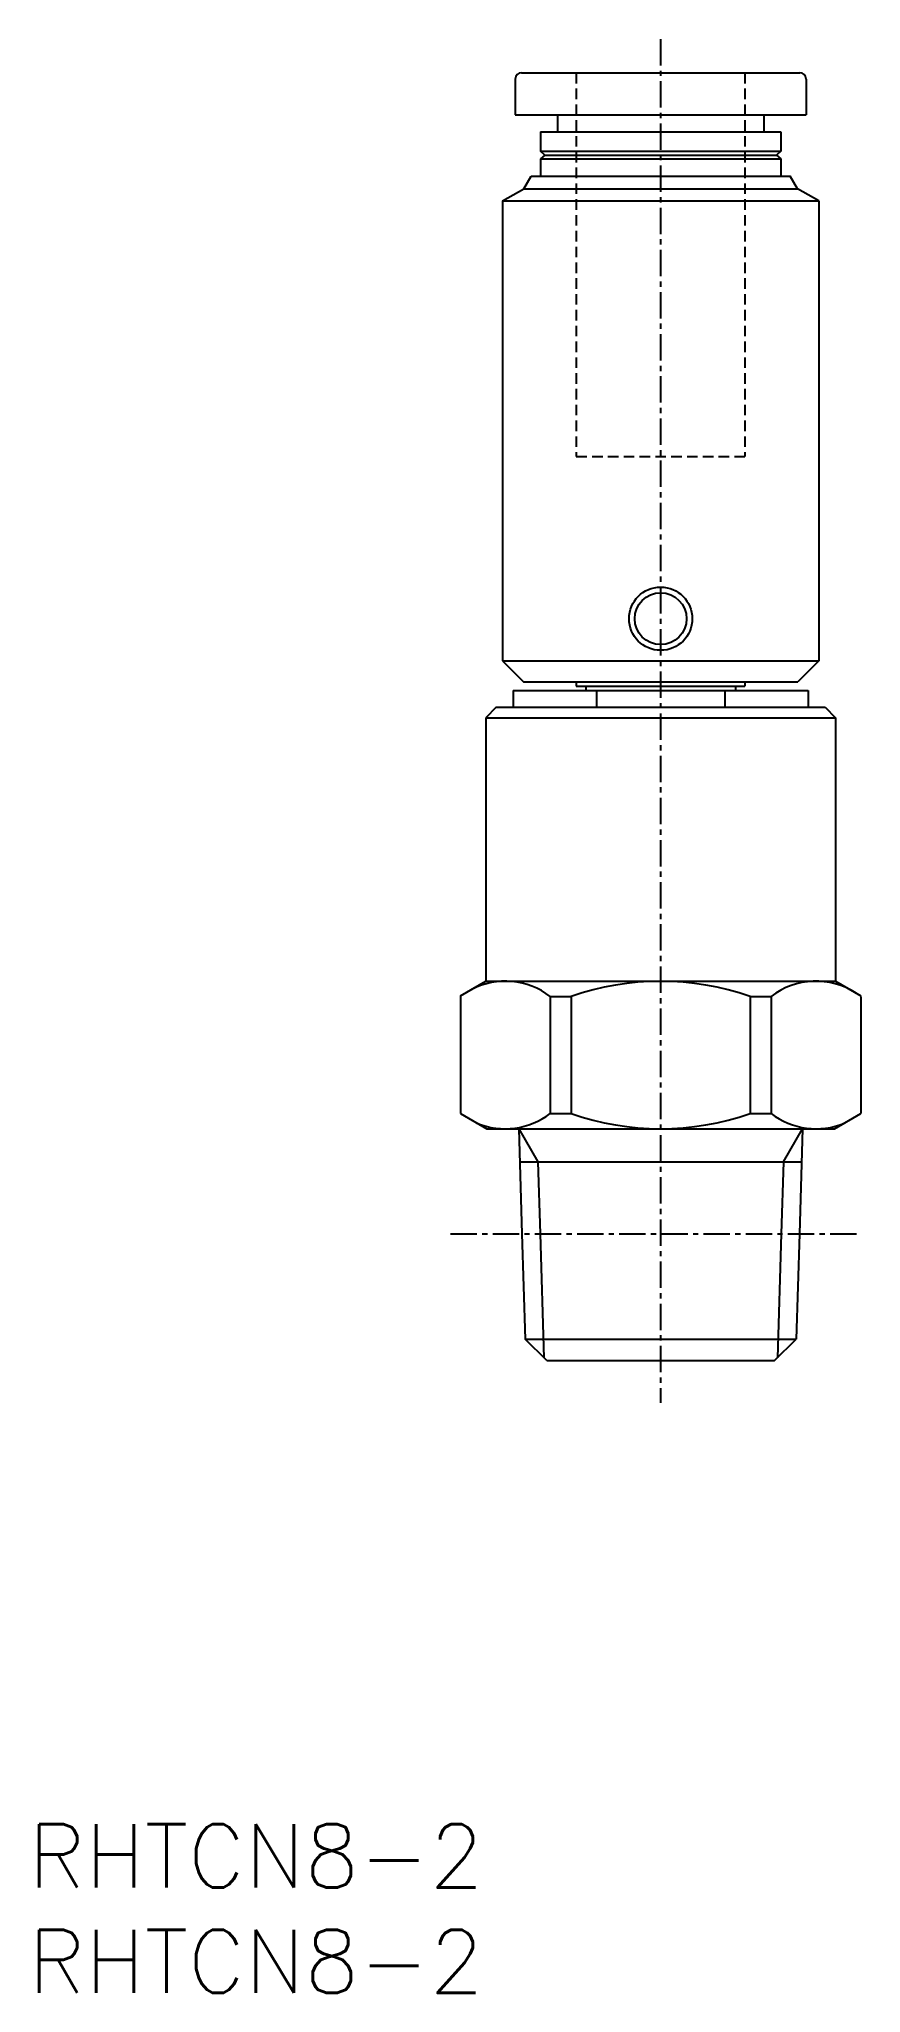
# Model space of a CAD drawing. Extents: x 0.5 to 39.5, y 0 to 92.7.
import ezdxf

# ---------------------------------------------------------------- set-up
doc = ezdxf.new("R2010")
doc.units = 0
doc.linetypes.add('CENTER', pattern=[2, 1.25, -0.25, 0.25, -0.25])
doc.linetypes.add('DASHED', pattern=[0.75, 0.5, -0.25])
doc.layers.get('0').update_dxf_attribs({"linetype": 'CONTINUOUS'})
doc.layers.add('CENTER', color=1, linetype='CENTER')
doc.styles.get("Standard").update_dxf_attribs({"font": 'txt.shx'})

# ---------------------------------------------------------------- blocks, each defined once
blk = doc.blocks.new('*U8')
at = {"color": 7, "linetype": 'CONTINUOUS'}
blk.add_text('RHTCN8-2', height=3, dxfattribs=at).set_placement((0, 0))
blk = doc.blocks.new('*U9')
at = {"color": 7, "linetype": 'CONTINUOUS'}
blk.add_text('RHTCN8-2', height=3, dxfattribs=at).set_placement((0, 5))

msp = doc.modelspace()

# ---------------------------------------------------------------- linework, layer by layer
at = {"color": 7, "linetype": 'CONTINUOUS'}
for p, q in [((23.4, 91.1), (36.6, 91.1)), ((23.1, 90.8), (23.1, 89.1)), ((36.9, 90.8), (36.9, 89.1)), ((23.1, 89.1), (36.9, 89.1)), ((25.1, 89.1), (25.1, 88.3)), ((34.9, 89.1), (34.9, 88.3)), ((24.3, 88.3), (24.3, 87.375)), ((24.3, 88.3), (35.7, 88.3)), ((35.7, 88.3), (35.7, 87.375)), ((24.3, 87.375), (35.7, 87.375)), ((24.5, 87.2), (24.3, 87.375)), ((24.5, 87.2), (24.3, 87.025)), ((24.5, 87.2), (35.5, 87.2)), ((35.7, 87.375), (35.5, 87.2)), ((35.5, 87.2), (35.7, 87.025)), ((24.3, 87.025), (24.3, 86.2)), ((24.3, 87.025), (35.7, 87.025)), ((35.7, 87.025), (35.7, 86.2)), ((22.5, 85.021), (23.504, 85.6)), ((23.504, 85.6), (23.85, 86.2)), ((23.504, 85.6), (36.496, 85.6)), ((23.85, 86.2), (36.15, 86.2)), ((36.496, 85.6), (36.15, 86.2)), ((37.5, 85.021), (36.496, 85.6)), ((22.5, 85.021), (22.5, 63.2)), ((22.5, 85.021), (37.5, 85.021)), ((37.5, 85.021), (37.5, 63.2)), ((22.5, 63.2), (23.5, 62.2)), ((22.5, 63.2), (37.5, 63.2)), ((37.5, 63.2), (36.5, 62.2)), ((23.5, 62.2), (36.5, 62.2)), ((26, 62.2), (26, 62)), ((34, 62.2), (34, 62)), ((23, 61.8), (23, 61)), ((23, 61.8), (37, 61.8)), ((26, 62), (34, 62)), ((26.45, 62), (26.45, 61.8)), ((26.95, 61.8), (26.95, 61)), ((33.05, 61.8), (33.05, 61)), ((33.55, 62), (33.55, 61.8)), ((37, 61.8), (37, 61)), ((22.2, 61), (21.7, 60.5)), ((21.7, 60.5), (38.3, 60.5)), ((21.7, 60.5), (21.7, 48)), ((22.2, 61), (37.8, 61)), ((37.8, 61), (38.3, 60.5)), ((38.3, 60.5), (38.3, 48)), ((20.5, 47.307), (21.7, 48)), ((20.5, 47.307), (20.5, 41.722)), ((21.7, 48), (38.3, 48)), ((24.76, 47.278), (24.76, 41.722)), ((24.76, 47.278), (25.757, 47.278)), ((25.757, 47.278), (25.757, 41.722)), ((34.243, 47.278), (34.243, 41.722)), ((34.243, 47.278), (35.24, 47.278)), ((35.24, 47.278), (35.24, 41.722)), ((38.3, 48), (39.5, 47.307)), ((39.5, 47.278), (39.5, 41.722)), ((20.5, 41.722), (21.75, 41)), ((24.76, 41.722), (25.757, 41.722)), ((34.243, 41.722), (35.24, 41.722)), ((38.25, 41), (39.5, 41.722)), ((21.75, 41), (38.25, 41)), ((23.266, 41), (23.421, 36.01)), ((23.266, 41), (24.171, 39.433)), ((35.829, 39.433), (36.734, 41)), ((36.734, 41), (36.579, 36.01)), ((23.315, 39.433), (36.685, 39.433)), ((24.171, 39.433), (24.277, 36.01)), ((35.829, 39.433), (35.723, 36.01)), ((23.421, 36.01), (23.577, 31.023)), ((24.277, 36.01), (24.461, 30.139)), ((35.723, 36.01), (35.539, 30.139)), ((36.579, 36.01), (36.423, 31.023)), ((24.6, 30), (23.577, 31.023)), ((23.577, 31.023), (36.423, 31.023)), ((35.4, 30), (36.423, 31.023)), ((24.6, 30), (35.4, 30))]:
    msp.add_line(p, q, dxfattribs=at)
at = {"color": 3, "linetype": 'DASHED'}
for p, q in [((26, 91.1), (26, 72.9)), ((34, 91.1), (34, 72.9)), ((26, 72.9), (34, 72.9))]:
    msp.add_line(p, q, dxfattribs=at)
at = {"color": 7, "linetype": 'CONTINUOUS'}
for radius in [1.5, 1.23]:
    msp.add_circle((30, 65.2), radius, dxfattribs=at)
for centre, radius, start, end in [((23.4, 90.8), 0.3, 90, 180), ((36.6, 90.8), 0.3, 0, 90), ((22.63, 44.496), 3.504, 52.56598, 117.11105), ((30, 35.168), 12.832, 70.69239, 109.30762), ((37.37, 44.496), 3.504, 57.11103, 127.43402), ((22.63, 44.504), 3.504, 247.43399, 307.43402), ((30, 53.832), 12.832, 250.69238, 289.30761), ((37.37, 44.504), 3.504, 232.566, 292.56574)]:
    msp.add_arc(centre, radius, start, end, dxfattribs=at)
at = {"layer": 'CENTER', "color": 1, "linetype": 'CENTER'}
for p, q in [((30, 92.7), (30, 28)), ((20.036, 36.01), (39.301, 36.01))]:
    msp.add_line(p, q, dxfattribs=at)

# ---------------------------------------------------------------- block references
at = {"color": 7, "linetype": 'CONTINUOUS'}
for name in ['*U9', '*U8']:
    msp.add_blockref(name, (0, 0), dxfattribs=at)

doc.saveas('drawing.dxf')
